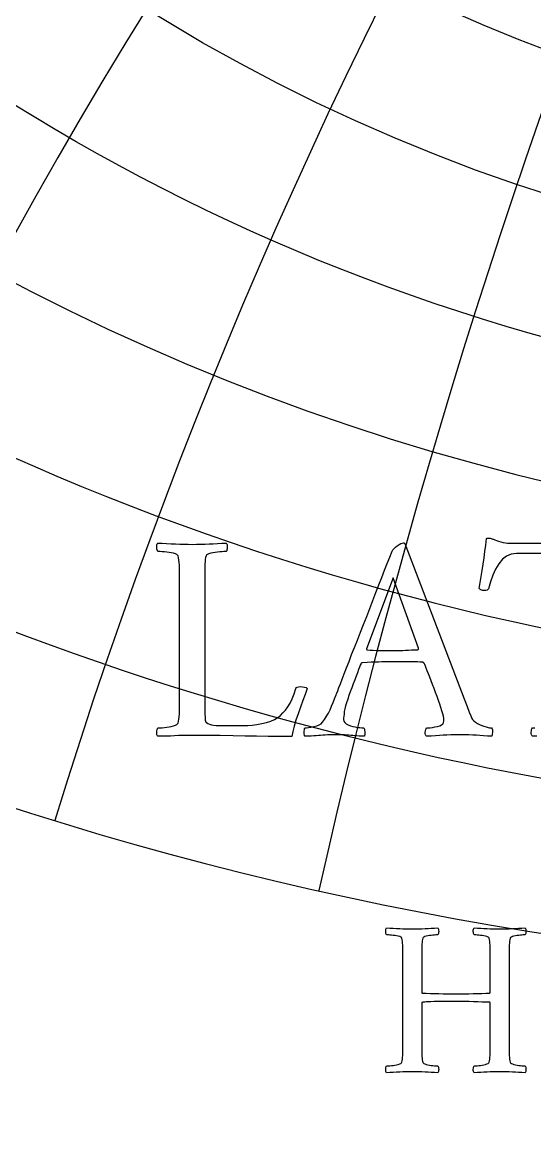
# Model space of a CAD drawing. Header units: millimetres. Extents: x -71 to 71, y -71 to 73.
# Drawn here: x -19.76 to -10.23, y -21.99 to -1.3 of the extents above; entities that cross this region are included whole.
import ezdxf

# ---------------------------------------------------------------- set-up
doc = ezdxf.new("R2010")
doc.units = ezdxf.units.MM
for name, color, linetype in [('CUT_OUTER', 1, 'Continuous'), ('ENGRAVE', 7, 'Continuous'), ('ENGRAVE_FINE', 8, 'Continuous'), ('TEXT', 5, 'Continuous')]:
    doc.layers.add(name, color=color, linetype=linetype)

msp = doc.modelspace()

# ---------------------------------------------------------------- linework, layer by layer
at = {"layer": 'CUT_OUTER'}
msp.add_arc((-0.0002, -0.0002), 71.2199, 143.788848, 87.803032, dxfattribs=at)
at = {"layer": 'ENGRAVE'}
for centre, radius in [((0, 0), 70.2), ((0, 29.172), 37.6888), ((0, 26.9182), 32.9679), ((0, 25.0933), 28.7098), ((0, 0), 45.9522), ((0, 0), 30.0798)]:
    msp.add_circle(centre, radius, dxfattribs=at)
for centre, radius, start, end in [((0, 31.9775), 43.0096, 131.64088, 48.35912), ((0, 35.5109), 49.1225, 158.93428, 21.06572), ((0, 40.0341), 56.3066, 178.03137, 1.96863), ((0, 45.9522), 64.9862, 193.623472, 346.376528)]:
    msp.add_arc(centre, radius, start, end, dxfattribs=at)
at = {"layer": 'ENGRAVE_FINE'}
for centre, radius, start, end in [((-368.555, -45.9522), 374.2406, 4.150866, 17.902688), ((-368.555, -45.9522), 374.2406, 4.150866, 17.902688), ((-178.5481, -45.9522), 190.0069, 8.354592, 35.979906), ((-178.5481, -45.9522), 190.0069, 8.354592, 35.979906), ((-112.5594, -45.9522), 129.9724, 12.666469, 54.396525), ((-112.5594, -45.9522), 129.9724, 12.666469, 54.396525), ((112.5594, -45.9522), 129.9724, 125.603475, 167.333531), ((112.5594, -45.9522), 129.9724, 125.603475, 167.333531), ((-77.4475, -45.9522), 101.1006, 17.146853, 73.284845), ((-77.4475, -45.9522), 101.1006, 17.146853, 73.284845), ((77.4475, -45.9522), 101.1006, 106.715155, 162.853147), ((77.4475, -45.9522), 101.1006, 106.715155, 162.853147), ((-54.5299, -45.9522), 84.8334, 21.864224, 92.68985), ((-54.5299, -45.9522), 84.8334, 21.864224, 92.68985), ((54.5299, -45.9522), 84.8334, 87.31015, 158.135776), ((54.5299, -45.9522), 84.8334, 87.31015, 158.135776), ((-37.5198, -45.9522), 75.0396, 26.898951, 108.68574), ((-37.5198, -45.9522), 75.0396, 26.898951, 108.68574), ((37.5198, -45.9522), 75.0396, 71.31426, 153.101049), ((37.5198, -45.9522), 75.0396, 71.31426, 153.101049), ((-23.653, -45.9522), 69.1569, 32.348066, 118.786424), ((-23.653, -45.9522), 69.1569, 32.348066, 118.786424), ((23.653, -45.9522), 69.1569, 61.213576, 147.651934), ((23.653, -45.9522), 69.1569, 61.213576, 147.651934), ((-11.4588, -45.9522), 65.9887, 38.331472, 127.454375), ((-11.4588, -45.9522), 65.9887, 38.331472, 127.454375), ((11.4588, -45.9522), 65.9887, 52.545625, 141.668528), ((11.4588, -45.9522), 65.9887, 52.545625, 141.668528), ((0, 81.6225), 109.7821, 230.287975, 309.712025)]:
    msp.add_arc(centre, radius, start, end, dxfattribs=at)
at = {"layer": 'TEXT'}
for points in [[(-9.8753, -11.1833), (-10.5728, -11.1833), (-10.6703, -11.1951), (-10.7582, -11.2304), (-10.8364, -11.2892), (-10.9049, -11.3715), (-10.9644, -11.4715), (-11.0156, -11.5833), (-11.0585, -11.7068), (-11.0931, -11.8421), (-11.1042, -11.8542), (-11.1208, -11.8628), (-11.1429, -11.868), (-11.1706, -11.8697), (-11.1891, -11.8711), (-11.2059, -11.8697), (-11.2209, -11.8656), (-11.2343, -11.8587), (-11.2459, -11.8507), (-11.2557, -11.8434), (-11.2638, -11.8369), (-11.2702, -11.831), (-11.2488, -11.722), (-11.2287, -11.6109), (-11.21, -11.4978), (-11.1927, -11.3826), (-11.1765, -11.2653), (-11.1609, -11.146), (-11.146, -11.0245), (-11.1319, -10.901), (-11.1173, -10.8967), (-11.1014, -10.8948), (-11.0841, -10.8953), (-11.0654, -10.8983), (-11.0471, -10.9026), (-11.0308, -10.9073), (-11.0167, -10.9123), (-11.0045, -10.9176), (-10.977, -10.9289), (-10.9443, -10.9405), (-10.9065, -10.9524), (-10.8634, -10.9647), (-10.8193, -10.9756), (-10.7783, -10.9834), (-10.7404, -10.988), (-10.7056, -10.9896), (-8.5911, -10.9896)], [(-10.1967, -14.5768), (-10.2794, -14.5821), (-10.2889, -14.569), (-10.2953, -14.5517), (-10.2986, -14.5302), (-10.2988, -14.5046), (-10.2965, -14.479), (-10.2925, -14.4576), (-10.2868, -14.4403), (-10.2794, -14.4271), (-10.2593, -14.4266), (-10.2323, -14.4251)]]:
    msp.add_lwpolyline(points, dxfattribs=at)
for points in [[(-16.3684, -13.94), (-16.3684, -13.9462), (-16.3684, -13.9538), (-16.3684, -13.9628), (-16.3684, -13.9732), (-16.3684, -14), (-16.3684, -14.0306), (-16.3684, -14.0651), (-16.3684, -14.1033), (-16.3681, -14.1426), (-16.367, -14.1801), (-16.3653, -14.2159), (-16.3629, -14.25), (-16.3594, -14.2797), (-16.3546, -14.3026), (-16.3484, -14.3185), (-16.3407, -14.3275), (-16.3115, -14.345), (-16.2792, -14.3586), (-16.2437, -14.3685), (-16.2051, -14.3745), (-16.1593, -14.3782), (-16.102, -14.3808), (-16.0334, -14.3823), (-15.9533, -14.3828), (-15.6488, -14.3828), (-15.5694, -14.3806), (-15.4862, -14.3738), (-15.3992, -14.3626), (-15.3084, -14.3469), (-15.2203, -14.3263), (-15.1416, -14.3005), (-15.0723, -14.2695), (-15.0122, -14.2334), (-14.9633, -14.1939), (-14.9161, -14.1476), (-14.8706, -14.0943), (-14.8268, -14.0341), (-14.7851, -13.9649), (-14.7458, -13.8846), (-14.709, -13.7933), (-14.6746, -13.6909), (-14.6656, -13.6764), (-14.6497, -13.666), (-14.6268, -13.6598), (-14.5971, -13.6577), (-14.5514, -13.6598), (-14.514, -13.666), (-14.485, -13.6764), (-14.4642, -13.6909), (-14.5038, -13.8033), (-14.5452, -13.9192), (-14.5882, -14.0386), (-14.6331, -14.1614), (-14.6747, -14.2815), (-14.7085, -14.3925), (-14.7342, -14.4946), (-14.7521, -14.5877), (-14.9704, -14.587), (-15.188, -14.5849), (-15.4049, -14.5814), (-15.6211, -14.5766), (-15.8439, -14.5717), (-16.0806, -14.5683), (-16.3311, -14.5662), (-16.5954, -14.5655), (-16.6871, -14.566), (-16.7739, -14.5676), (-16.8559, -14.5702), (-16.933, -14.5738), (-17.0085, -14.5774), (-17.0853, -14.58), (-17.1635, -14.5816), (-17.243, -14.5821), (-17.2525, -14.569), (-17.2589, -14.5517), (-17.2622, -14.5302), (-17.2624, -14.5046), (-17.2602, -14.479), (-17.2562, -14.4576), (-17.2505, -14.4403), (-17.243, -14.4271), (-17.223, -14.4266), (-17.196, -14.4251), (-17.1621, -14.4225), (-17.1213, -14.4188), (-17.0775, -14.4138), (-17.0348, -14.4071), (-16.9931, -14.3986), (-16.9524, -14.3884), (-16.917, -14.377), (-16.8908, -14.3649), (-16.8741, -14.3521), (-16.8666, -14.3386), (-16.8568, -14.3029), (-16.8493, -14.2624), (-16.8443, -14.2171), (-16.8417, -14.167), (-16.8405, -14.1133), (-16.8396, -14.0576), (-16.8391, -13.9999), (-16.8389, -13.94), (-16.8389, -11.6317), (-16.8391, -11.5717), (-16.8396, -11.5134), (-16.8405, -11.4568), (-16.8417, -11.402), (-16.8443, -11.3506), (-16.8493, -11.3044), (-16.8568, -11.2634), (-16.8666, -11.2276), (-16.8741, -11.212), (-16.8908, -11.1986), (-16.917, -11.1871), (-16.9524, -11.1778), (-16.9931, -11.17), (-17.0348, -11.1633), (-17.0775, -11.1576), (-17.1213, -11.1529), (-17.1621, -11.1493), (-17.196, -11.1467), (-17.223, -11.1451), (-17.243, -11.1446), (-17.2505, -11.1314), (-17.2562, -11.1141), (-17.2602, -11.0927), (-17.2624, -11.0671), (-17.2622, -11.0415), (-17.2589, -11.02), (-17.2525, -11.0027), (-17.243, -10.9896), (-17.1603, -10.9925), (-17.0784, -10.9958), (-16.997, -10.9995), (-16.9164, -11.0034), (-16.8365, -11.0071), (-16.7573, -11.0097), (-16.6788, -11.0112), (-16.6009, -11.0117), (-16.5212, -11.0112), (-16.4425, -11.0097), (-16.3648, -11.0071), (-16.2882, -11.0034), (-16.2112, -10.9995), (-16.1325, -10.9958), (-16.052, -10.9925), (-15.9699, -10.9896), (-15.9604, -11.0027), (-15.954, -11.02), (-15.9507, -11.0415), (-15.9505, -11.0671), (-15.9527, -11.0927), (-15.9567, -11.1141), (-15.9624, -11.1314), (-15.9699, -11.1446), (-15.9899, -11.1451), (-16.0169, -11.1467), (-16.0508, -11.1493), (-16.0917, -11.1529), (-16.1352, -11.1576), (-16.1775, -11.1633), (-16.2183, -11.17), (-16.2577, -11.1778), (-16.2923, -11.1871), (-16.3186, -11.1986), (-16.3366, -11.212), (-16.3463, -11.2276), (-16.3537, -11.2574), (-16.3594, -11.2913), (-16.3634, -11.3293), (-16.3657, -11.3715), (-16.3669, -11.4169), (-16.3677, -11.4643), (-16.3683, -11.5137), (-16.3684, -11.5653), (-16.3684, -11.5736), (-16.3684, -11.5819), (-16.3684, -11.5902), (-16.3684, -11.5985), (-16.3684, -11.6068), (-16.3684, -11.6151), (-16.3684, -11.6234), (-16.3684, -11.6317)], [(-13.9273, -13.8127), (-13.924, -13.8042), (-13.9141, -13.7788), (-13.8977, -13.7364), (-13.8747, -13.6771), (-13.8461, -13.6032), (-13.8131, -13.5172), (-13.7756, -13.4191), (-13.7335, -13.309), (-13.6877, -13.1894), (-13.6387, -13.0633), (-13.5867, -12.9306), (-13.5315, -12.7914), (-13.4746, -12.6478), (-13.4173, -12.5022), (-13.3597, -12.3544), (-13.3018, -12.2046), (-13.2442, -12.0553), (-13.1876, -11.9092), (-13.1321, -11.7661), (-13.0776, -11.6262), (-13.0252, -11.4919), (-12.9759, -11.366), (-12.9297, -11.2484), (-12.8866, -11.139), (-12.8722, -11.1162), (-12.8513, -11.092), (-12.8238, -11.0664), (-12.7897, -11.0394), (-12.7546, -11.0152), (-12.724, -10.9979), (-12.6979, -10.9875), (-12.6763, -10.9841), (-12.6712, -10.9842), (-12.6673, -10.9847), (-12.6643, -10.9856), (-12.6624, -10.9868), (-12.6605, -10.9884), (-12.6576, -10.9903), (-12.6536, -10.9925), (-12.6486, -10.9951), (-11.547, -13.8846), (-11.4927, -14.0272), (-11.4515, -14.1337), (-11.4235, -14.2043), (-11.4086, -14.2389), (-11.3915, -14.2683), (-11.3678, -14.2957), (-11.3375, -14.3209), (-11.3007, -14.3441), (-11.2606, -14.3647), (-11.2204, -14.3822), (-11.1803, -14.3965), (-11.1402, -14.4078), (-11.1037, -14.4162), (-11.0744, -14.4223), (-11.0525, -14.4259), (-11.0378, -14.4271), (-11.0284, -14.4429), (-11.0225, -14.4624), (-11.0201, -14.4858), (-11.0211, -14.5129), (-11.0239, -14.539), (-11.0267, -14.5593), (-11.0295, -14.5736), (-11.0322, -14.5821), (-11.1104, -14.5768), (-11.1844, -14.5717), (-11.2543, -14.5671), (-11.3201, -14.5627), (-11.3868, -14.5591), (-11.4598, -14.5565), (-11.5391, -14.555), (-11.6245, -14.5544), (-11.7146, -14.555), (-11.7968, -14.5565), (-11.871, -14.5591), (-11.9373, -14.5627), (-12.0035, -14.5671), (-12.0777, -14.5717), (-12.1599, -14.5768), (-12.25, -14.5821), (-12.2595, -14.569), (-12.2659, -14.5517), (-12.2692, -14.5302), (-12.2694, -14.5046), (-12.2668, -14.479), (-12.2618, -14.4576), (-12.2544, -14.4403), (-12.2445, -14.4271), (-12.2161, -14.4259), (-12.1808, -14.4223), (-12.1386, -14.4162), (-12.0895, -14.4078), (-12.0411, -14.3972), (-12.0009, -14.3849), (-11.9691, -14.3709), (-11.9456, -14.3552), (-11.9359, -14.342), (-11.929, -14.3247), (-11.9248, -14.3033), (-11.9234, -14.2777), (-11.9257, -14.2484), (-11.9324, -14.2106), (-11.9437, -14.164), (-11.9594, -14.1088), (-11.9786, -14.0474), (-12.0002, -13.9822), (-12.0243, -13.9132), (-12.0507, -13.8404), (-12.0784, -13.7662), (-12.1061, -13.693), (-12.1338, -13.6208), (-12.1615, -13.5498), (-12.1879, -13.4823), (-12.212, -13.4211), (-12.2336, -13.366), (-12.2528, -13.3173), (-12.2685, -13.2773), (-12.2798, -13.2488), (-12.2865, -13.2316), (-12.2888, -13.2259), (-12.2895, -13.2252), (-12.2915, -13.2232), (-12.295, -13.2197), (-12.2998, -13.2149), (-12.3054, -13.21), (-12.3109, -13.2066), (-12.3165, -13.2045), (-12.322, -13.2038), (-12.3659, -13.2014), (-12.4147, -13.1996), (-12.4683, -13.1986), (-12.5268, -13.1982), (-12.5867, -13.1982), (-12.6444, -13.1982), (-12.7001, -13.1982), (-12.7538, -13.1982), (-12.7676, -13.1982), (-12.7814, -13.1982), (-12.7953, -13.1982), (-12.8091, -13.1982), (-12.8226, -13.1982), (-12.8354, -13.1982), (-12.8475, -13.1982), (-12.8589, -13.1982), (-12.9388, -13.1984), (-13.0125, -13.1989), (-13.08, -13.1998), (-13.1412, -13.201), (-13.2035, -13.2029), (-13.2741, -13.2059), (-13.353, -13.2098), (-13.4402, -13.2149), (-13.4433, -13.2154), (-13.4471, -13.2169), (-13.4516, -13.2195), (-13.4568, -13.2232), (-13.4616, -13.2268), (-13.4651, -13.2294), (-13.4671, -13.2309), (-13.4678, -13.2315), (-13.4704, -13.2384), (-13.4782, -13.2591), (-13.4912, -13.2937), (-13.5093, -13.3422), (-13.5311, -13.4001), (-13.555, -13.4633), (-13.581, -13.5316), (-13.609, -13.6051), (-13.6372, -13.68), (-13.6637, -13.7525), (-13.6884, -13.8225), (-13.7114, -13.8902), (-13.7341, -13.9566), (-13.7522, -14.0175), (-13.7659, -14.0729), (-13.7751, -14.1227), (-13.7811, -14.1673), (-13.7854, -14.2071), (-13.788, -14.242), (-13.7889, -14.2721), (-13.7835, -14.301), (-13.7674, -14.3268), (-13.7406, -14.3495), (-13.7031, -14.369), (-13.6598, -14.3854), (-13.6159, -14.3988), (-13.5713, -14.409), (-13.526, -14.4161), (-13.4846, -14.4209), (-13.4519, -14.4244), (-13.4279, -14.4264), (-13.4125, -14.4271), (-13.4073, -14.4356), (-13.4028, -14.45), (-13.399, -14.4702), (-13.3959, -14.4963), (-13.3941, -14.5235), (-13.3945, -14.5468), (-13.3969, -14.5664), (-13.4014, -14.5821), (-13.4521, -14.5794), (-13.499, -14.5766), (-13.542, -14.5738), (-13.5813, -14.571), (-13.6187, -14.5683), (-13.656, -14.5655), (-13.6934, -14.5627), (-13.7308, -14.56), (-13.7711, -14.5576), (-13.8173, -14.5558), (-13.8693, -14.5548), (-13.9273, -14.5544), (-13.9857, -14.5548), (-14.0394, -14.5558), (-14.0882, -14.5576), (-14.1321, -14.56), (-14.1736, -14.5627), (-14.2151, -14.5655), (-14.2566, -14.5683), (-14.2982, -14.571), (-14.3424, -14.5738), (-14.3923, -14.5766), (-14.4476, -14.5794), (-14.5085, -14.5821), (-14.5133, -14.5736), (-14.5168, -14.5593), (-14.5189, -14.539), (-14.5196, -14.5129), (-14.5189, -14.4858), (-14.5168, -14.4624), (-14.5133, -14.4429), (-14.5085, -14.4271), (-14.4793, -14.4256), (-14.4414, -14.4209), (-14.3949, -14.4131), (-14.3397, -14.4022), (-14.2852, -14.3879), (-14.2407, -14.3697), (-14.2063, -14.3477), (-14.1819, -14.322), (-14.142, -14.2678), (-14.1051, -14.2106), (-14.0714, -14.1502), (-14.0408, -14.0867), (-14.0119, -14.0208), (-13.9833, -13.9532), (-13.9551, -13.8838), (-13.9273, -13.8127)], [(-12.87, -11.6372), (-13.3627, -12.9547), (-13.3625, -12.9554), (-13.362, -12.9575), (-13.3611, -12.9609), (-13.3599, -12.9658), (-13.3583, -12.9706), (-13.3564, -12.9741), (-13.3542, -12.9761), (-13.3516, -12.9768), (-13.2964, -12.9794), (-13.236, -12.9817), (-13.1705, -12.9836), (-13.0997, -12.9851), (-13.03, -12.9863), (-12.9676, -12.9872), (-12.9124, -12.9877), (-12.8645, -12.9879), (-12.8024, -12.9876), (-12.7434, -12.9865), (-12.6875, -12.9848), (-12.6347, -12.9824), (-12.5823, -12.9796), (-12.5275, -12.9768), (-12.4702, -12.9741), (-12.4106, -12.9713), (-12.4055, -12.9704), (-12.4016, -12.9678), (-12.3986, -12.9635), (-12.3967, -12.9575), (-12.3955, -12.9514), (-12.3946, -12.9471), (-12.3941, -12.9445), (-12.3939, -12.9436)], [(-12.5088, -18.1636), (-12.449, -18.1632), (-12.39, -18.162), (-12.3317, -18.1601), (-12.2742, -18.1574), (-12.2165, -18.1544), (-12.1575, -18.1516), (-12.0972, -18.1492), (-12.0355, -18.147), (-12.0284, -18.1572), (-12.0236, -18.1714), (-12.0211, -18.1894), (-12.021, -18.2113), (-12.0227, -18.2332), (-12.0257, -18.2513), (-12.0299, -18.2654), (-12.0355, -18.2757), (-12.0506, -18.2761), (-12.0708, -18.2772), (-12.0962, -18.2792), (-12.1269, -18.2819), (-12.1596, -18.2854), (-12.1912, -18.2897), (-12.2218, -18.2947), (-12.2514, -18.3006), (-12.2774, -18.3076), (-12.2971, -18.3161), (-12.3106, -18.3263), (-12.3178, -18.3379), (-12.3234, -18.3603), (-12.3277, -18.3857), (-12.3307, -18.4142), (-12.3324, -18.4459), (-12.3333, -18.4799), (-12.3339, -18.5154), (-12.3343, -18.5525), (-12.3344, -18.5912), (-12.3344, -18.5974), (-12.3344, -18.6036), (-12.3344, -18.6099), (-12.3344, -18.6161), (-12.3344, -18.6223), (-12.3344, -18.6286), (-12.3344, -18.6348), (-12.3344, -18.641), (-12.3344, -19.3509), (-12.3342, -19.3529), (-12.3334, -19.3546), (-12.3321, -19.356), (-12.3303, -19.3572), (-12.3285, -19.3581), (-12.3272, -19.3587), (-12.3264, -19.3591), (-12.3261, -19.3592), (-12.2509, -19.3613), (-12.1746, -19.3634), (-12.0973, -19.3655), (-12.0189, -19.3675), (-11.9393, -19.3694), (-11.858, -19.3707), (-11.7753, -19.3714), (-11.6909, -19.3717), (-11.6169, -19.3714), (-11.5399, -19.3707), (-11.4601, -19.3694), (-11.3775, -19.3675), (-11.2954, -19.3655), (-11.2171, -19.3634), (-11.1428, -19.3613), (-11.0724, -19.3592), (-11.0721, -19.359), (-11.0713, -19.3582), (-11.07, -19.3569), (-11.0682, -19.3551), (-11.0664, -19.353), (-11.0651, -19.3509), (-11.0643, -19.3489), (-11.064, -19.3468), (-11.064, -18.641), (-11.0642, -18.596), (-11.0646, -18.5523), (-11.0652, -18.5098), (-11.0661, -18.4687), (-11.0681, -18.4302), (-11.0718, -18.3955), (-11.0774, -18.3648), (-11.0848, -18.3379), (-11.0904, -18.3263), (-11.103, -18.3161), (-11.1226, -18.3076), (-11.1492, -18.3006), (-11.1795, -18.2947), (-11.2104, -18.2897), (-11.2418, -18.2854), (-11.2737, -18.2819), (-11.3034, -18.2792), (-11.3282, -18.2772), (-11.348, -18.2761), (-11.363, -18.2757), (-11.3685, -18.2654), (-11.3728, -18.2513), (-11.3758, -18.2332), (-11.3775, -18.2113), (-11.3774, -18.1894), (-11.3749, -18.1714), (-11.3701, -18.1572), (-11.363, -18.147), (-11.3011, -18.1492), (-11.24, -18.1516), (-11.1796, -18.1544), (-11.1201, -18.1574), (-11.0611, -18.1601), (-11.0023, -18.162), (-10.9438, -18.1632), (-10.8855, -18.1636), (-10.8257, -18.1632), (-10.7667, -18.162), (-10.7084, -18.1601), (-10.651, -18.1574), (-10.5932, -18.1544), (-10.5342, -18.1516), (-10.4739, -18.1492), (-10.4122, -18.147), (-10.4051, -18.1572), (-10.4003, -18.1714), (-10.3978, -18.1894), (-10.3977, -18.2113), (-10.3994, -18.2332), (-10.4024, -18.2513), (-10.4067, -18.2654), (-10.4122, -18.2757), (-10.4272, -18.2761), (-10.447, -18.2772), (-10.4718, -18.2792), (-10.5015, -18.2819), (-10.5333, -18.2854), (-10.5643, -18.2897), (-10.5945, -18.2947), (-10.624, -18.3006), (-10.6499, -18.3076), (-10.6696, -18.3161), (-10.6831, -18.3263), (-10.6904, -18.3379), (-10.6978, -18.3648), (-10.7034, -18.3955), (-10.7071, -18.4302), (-10.7091, -18.4687), (-10.71, -18.5098), (-10.7106, -18.5523), (-10.711, -18.596), (-10.7112, -18.641), (-10.7112, -20.3473), (-10.711, -20.3922), (-10.7106, -20.4355), (-10.71, -20.4773), (-10.7091, -20.5175), (-10.7071, -20.5552), (-10.7034, -20.5892), (-10.6978, -20.6195), (-10.6904, -20.6462), (-10.6831, -20.6564), (-10.6696, -20.666), (-10.6499, -20.675), (-10.624, -20.6836), (-10.5945, -20.6913), (-10.5643, -20.6976), (-10.5333, -20.7027), (-10.5015, -20.7064), (-10.4718, -20.7092), (-10.447, -20.7111), (-10.4272, -20.7123), (-10.4122, -20.7127), (-10.4067, -20.7229), (-10.4024, -20.7371), (-10.3994, -20.7551), (-10.3977, -20.777), (-10.3978, -20.7989), (-10.4003, -20.817), (-10.4051, -20.8311), (-10.4122, -20.8414), (-10.4739, -20.8373), (-10.5342, -20.8336), (-10.5932, -20.8301), (-10.651, -20.8268), (-10.7084, -20.8241), (-10.7667, -20.8222), (-10.8257, -20.821), (-10.8855, -20.8206), (-10.9438, -20.821), (-11.0023, -20.8222), (-11.0611, -20.8241), (-11.1201, -20.8268), (-11.1796, -20.8301), (-11.24, -20.8336), (-11.3011, -20.8373), (-11.363, -20.8414), (-11.3701, -20.8311), (-11.3749, -20.817), (-11.3774, -20.7989), (-11.3775, -20.777), (-11.3758, -20.7551), (-11.3728, -20.7371), (-11.3685, -20.7229), (-11.363, -20.7127), (-11.348, -20.7123), (-11.3282, -20.7111), (-11.3034, -20.7092), (-11.2737, -20.7064), (-11.2418, -20.7027), (-11.2104, -20.6976), (-11.1795, -20.6913), (-11.1492, -20.6836), (-11.1226, -20.675), (-11.103, -20.666), (-11.0904, -20.6564), (-11.0848, -20.6462), (-11.0774, -20.6195), (-11.0718, -20.5892), (-11.0681, -20.5552), (-11.0661, -20.5175), (-11.0652, -20.4773), (-11.0646, -20.4355), (-11.0642, -20.3922), (-11.064, -20.3473), (-11.064, -19.5419), (-11.0643, -19.5382), (-11.0651, -19.5352), (-11.0664, -19.533), (-11.0682, -19.5315), (-11.07, -19.5306), (-11.0713, -19.53), (-11.0721, -19.5296), (-11.0724, -19.5295), (-11.1441, -19.5273), (-11.2182, -19.5248), (-11.2946, -19.5221), (-11.3733, -19.5191), (-11.4531, -19.5164), (-11.5327, -19.5144), (-11.6119, -19.5132), (-11.6909, -19.5129), (-11.8228, -19.5131), (-11.9359, -19.5139), (-12.0303, -19.5152), (-12.1061, -19.517), (-12.1668, -19.5191), (-12.2161, -19.5212), (-12.254, -19.5232), (-12.2805, -19.5253), (-12.2992, -19.5274), (-12.3137, -19.5295), (-12.3241, -19.5315), (-12.3303, -19.5336), (-12.3321, -19.5356), (-12.3334, -19.5372), (-12.3342, -19.5387), (-12.3344, -19.5398), (-12.3344, -19.5407), (-12.3344, -19.5414), (-12.3344, -19.5418), (-12.3344, -19.5419), (-12.3344, -20.3473), (-12.3344, -20.3536), (-12.3344, -20.3598), (-12.3344, -20.366), (-12.3344, -20.3722), (-12.3344, -20.3785), (-12.3344, -20.3847), (-12.3344, -20.3909), (-12.3344, -20.3971), (-12.3343, -20.4357), (-12.3339, -20.4724), (-12.3333, -20.5073), (-12.3324, -20.5404), (-12.3307, -20.5711), (-12.3277, -20.599), (-12.3234, -20.6241), (-12.3178, -20.6462), (-12.3106, -20.6564), (-12.2971, -20.666), (-12.2774, -20.675), (-12.2514, -20.6836), (-12.2218, -20.6913), (-12.1912, -20.6976), (-12.1596, -20.7027), (-12.1269, -20.7064), (-12.0962, -20.7092), (-12.0708, -20.7111), (-12.0506, -20.7123), (-12.0355, -20.7127), (-12.0299, -20.7229), (-12.0257, -20.7371), (-12.0227, -20.7551), (-12.021, -20.777), (-12.0211, -20.7989), (-12.0236, -20.817), (-12.0284, -20.8311), (-12.0355, -20.8414), (-12.0972, -20.8373), (-12.1575, -20.8336), (-12.2165, -20.8301), (-12.2742, -20.8268), (-12.3317, -20.8241), (-12.39, -20.8222), (-12.449, -20.821), (-12.5088, -20.8206), (-12.5672, -20.821), (-12.6261, -20.8222), (-12.6855, -20.8241), (-12.7455, -20.8268), (-12.8059, -20.8301), (-12.8669, -20.8336), (-12.9284, -20.8373), (-12.9904, -20.8414), (-12.9975, -20.8311), (-13.0023, -20.817), (-13.0048, -20.7989), (-13.0049, -20.777), (-13.0032, -20.7551), (-13.0003, -20.7371), (-12.996, -20.7229), (-12.9904, -20.7127), (-12.9753, -20.7123), (-12.9551, -20.7111), (-12.9297, -20.7092), (-12.8991, -20.7064), (-12.8662, -20.7027), (-12.8342, -20.6976), (-12.8029, -20.6913), (-12.7724, -20.6836), (-12.7458, -20.675), (-12.7263, -20.666), (-12.7137, -20.6564), (-12.7081, -20.6462), (-12.7007, -20.6195), (-12.6951, -20.5892), (-12.6914, -20.5552), (-12.6894, -20.5175), (-12.6885, -20.4773), (-12.6878, -20.4355), (-12.6875, -20.3922), (-12.6873, -20.3473), (-12.6873, -18.641), (-12.6875, -18.596), (-12.6878, -18.5523), (-12.6885, -18.5098), (-12.6894, -18.4687), (-12.6914, -18.4302), (-12.6951, -18.3955), (-12.7007, -18.3648), (-12.7081, -18.3379), (-12.7137, -18.3263), (-12.7263, -18.3161), (-12.7458, -18.3076), (-12.7724, -18.3006), (-12.8029, -18.2947), (-12.8342, -18.2897), (-12.8662, -18.2854), (-12.8991, -18.2819), (-12.9297, -18.2792), (-12.9551, -18.2772), (-12.9753, -18.2761), (-12.9904, -18.2757), (-12.996, -18.2654), (-13.0003, -18.2513), (-13.0032, -18.2332), (-13.0049, -18.2113), (-13.0048, -18.1894), (-13.0023, -18.1714), (-12.9975, -18.1572), (-12.9904, -18.147), (-12.9284, -18.1492), (-12.8669, -18.1516), (-12.8059, -18.1544), (-12.7455, -18.1574), (-12.6855, -18.1601), (-12.6261, -18.162), (-12.5672, -18.1632), (-12.5088, -18.1636)]]:
    msp.add_lwpolyline(points, close=True, dxfattribs=at)

doc.saveas('drawing.dxf')
